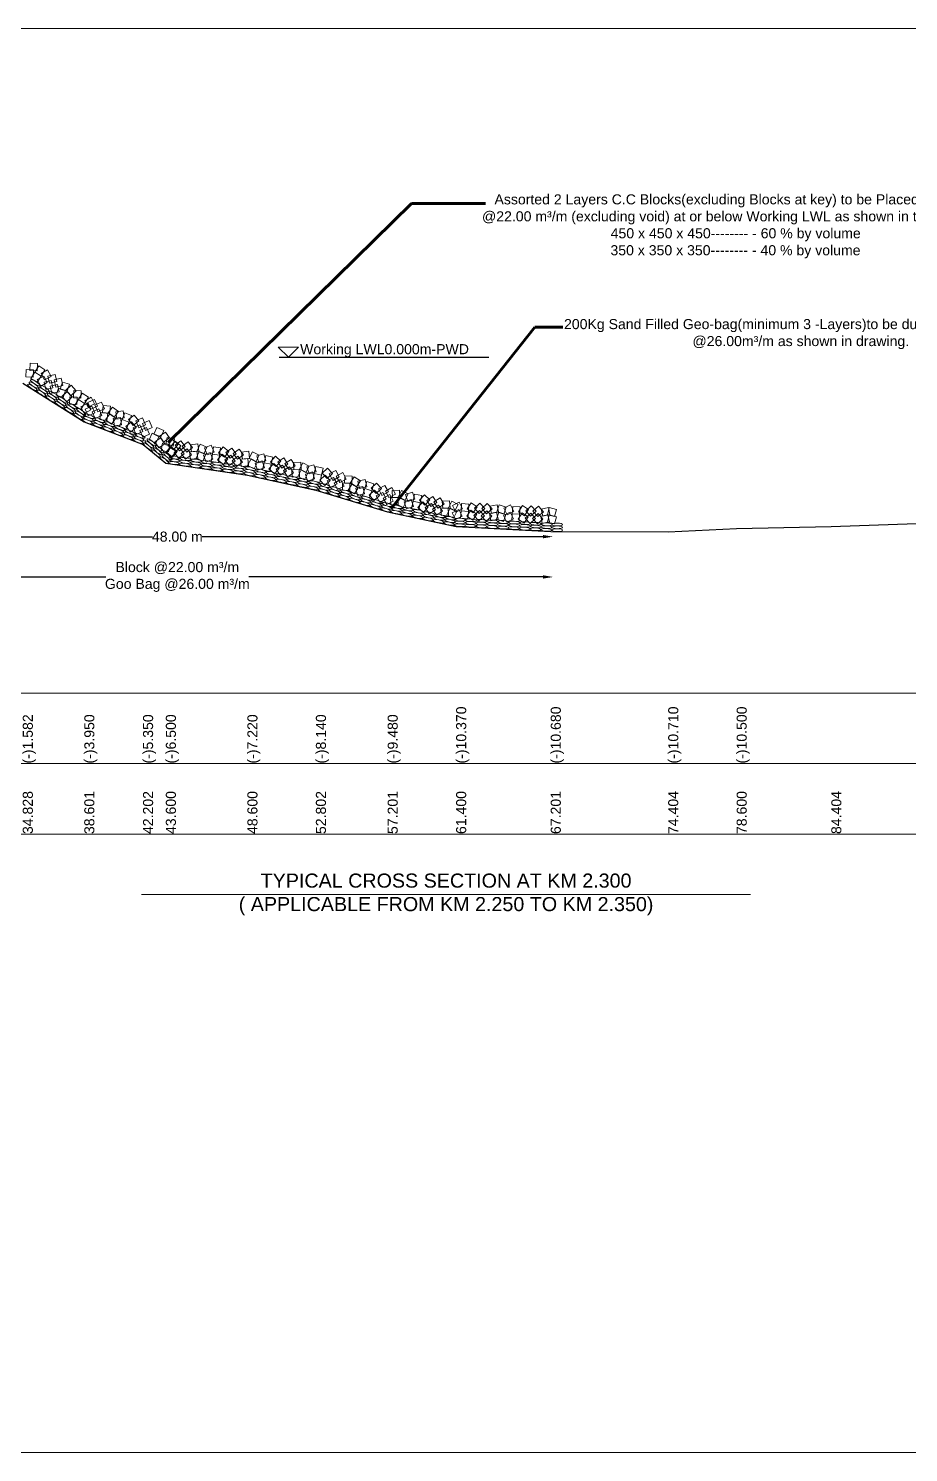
# Model space of a CAD drawing. Header units: inches. Extents: x 66615 to 414904, y -29123 to 90068.
# Drawn here: x 196314 to 200685, y -23222 to -16151 of the extents above; entities that cross this region are included whole.
import ezdxf

# ---------------------------------------------------------------- set-up
doc = ezdxf.new("R2010")
doc.units = ezdxf.units.IN
doc.header["$LTSCALE"] = 7
doc.header["$MEASUREMENT"] = 0
doc.header["$PDMODE"] = 3
for name, color, linetype, lineweight in [('Cross section Data Border', 7, 'Continuous', 9), ('Cross Section Labels', 7, 'Continuous', 9), ('Existing_Bed_Level for Xsection', 7, 'Continuous', 25), ('Long Section Labels', 7, 'Continuous', 9)]:
    doc.layers.add(name, color=color, linetype=linetype, lineweight=lineweight)
doc.styles.get("Standard").update_dxf_attribs({"font": 'arial.ttf'})
doc.dimstyles.new('Appron Lebeling Style', dxfattribs={"dimtxt": 50, "dimasz": 50, "dimexe": 0.18, "dimexo": 0.0625, "dimgap": 0.09, "dimtad": 0, "dimtih": 1, "dimtoh": 1, "dimdec": 4, "dimzin": 0, "dimdsep": 46, "dimtxsty": 'Standard', "dimcen": 0.09, "dimse1": 1, "dimse2": 1, "dimadec": 0, "dimazin": 0, "dimtfac": 1, "dimtdec": 4, "dimtofl": 0, "dimtmove": 0, "dimatfit": 3, "dimfxl": 1, "dimtolj": 1, "dimtzin": 0, "dimarcsym": 0})
doc.dimstyles.get("Standard").update_dxf_attribs({"dimtxt": 0.18, "dimasz": 0.18, "dimexe": 0.18, "dimexo": 0.0625, "dimgap": 0.09, "dimtad": 0, "dimtih": 1, "dimtoh": 1, "dimdec": 4, "dimzin": 0, "dimdsep": 46, "dimtxsty": 'Standard', "dimcen": 0.09, "dimadec": 0, "dimazin": 0, "dimtfac": 1, "dimtdec": 4, "dimtofl": 0, "dimtmove": 0, "dimatfit": 3, "dimfxl": 1, "dimtolj": 1, "dimtzin": 0, "dimarcsym": 0})

# ---------------------------------------------------------------- blocks, each defined once
blk = doc.blocks.new('*D5')
at = {"layer": 'Cross Section Labels', "color": 0, "lineweight": -2}
for p, q in [((195237.6, -18674.5), (196930, -18674.5)), ((198869.6, -18674.5), (197177.2, -18674.5))]:
    blk.add_line(p, q, dxfattribs=at)
at = {"layer": 'Cross Section Labels', "color": 0}
for points in [[(195237.6, -18666.2), (195237.6, -18682.8), (195187.6, -18674.5)], [(198869.6, -18666.2), (198869.6, -18682.8), (198919.6, -18674.5)]]:
    blk.add_solid(points, dxfattribs=at)
at = {"layer": 'Defpoints', "color": 0}
for p in [(195187.6, -17783.5), (198919.6, -18648.6), (198919.6, -18674.5)]:
    blk.add_point(p, dxfattribs=at)
at = {"layer": 'Cross Section Labels', "color": 0, "insert": (197053.6, -18674.5), "char_height": 50, "attachment_point": 5}
blk.add_mtext('\\A1;48.00 m', dxfattribs=at)
blk = doc.blocks.new('*D6')
at = {"layer": 'Cross Section Labels', "color": 0, "lineweight": -2}
for p, q in [((195237.6, -18874.5), (196698, -18874.5)), ((198869.6, -18874.5), (197409.2, -18874.5))]:
    blk.add_line(p, q, dxfattribs=at)
at = {"layer": 'Cross Section Labels', "color": 0}
for points in [[(195237.6, -18866.2), (195237.6, -18882.8), (195187.6, -18874.5)], [(198869.6, -18866.2), (198869.6, -18882.8), (198919.6, -18874.5)]]:
    blk.add_solid(points, dxfattribs=at)
at = {"layer": 'Defpoints', "color": 0}
for p in [(195187.6, -17783.5), (198919.6, -18648.6), (198919.6, -18874.5)]:
    blk.add_point(p, dxfattribs=at)
at = {"layer": 'Cross Section Labels', "color": 0, "insert": (197053.6, -18874.5), "char_height": 50, "attachment_point": 5}
blk.add_mtext('\\A1;Block @22.00 m³/m ^JGoo Bag @26.00 m³/m ', dxfattribs=at)

msp = doc.modelspace()

# ---------------------------------------------------------------- linework, layer by layer
at = {"layer": 'Cross section Data Border'}
msp.add_lwpolyline([(193488.48281, -19451.00002), (202357.83983, -19451.00002), (202357.83983, -20151.00002), (193488.48281, -20151.00002)], close=True, dxfattribs=at)
msp.add_lwpolyline([(193488.48281, -19801.00002), (202357.83983, -19801.00002)], dxfattribs=at)
at = {"layer": 'Cross Section Labels'}
for points in [[(193388.48281, -16151.00002), (203388.48281, -16151.00002), (203388.48281, -23222.00002), (193388.48281, -23222.00002)], [(197605.03824, -17783.49002), (197655.03824, -17733.49002), (197555.03824, -17733.49002)]]:
    msp.add_lwpolyline(points, close=True, dxfattribs=at)
msp.add_lwpolyline([(196876.48281, -20451.00002), (198388.48281, -20451.00002), (199900.48281, -20451.00002)], dxfattribs=at)
at = {"layer": 'Existing_Bed_Level for Xsection'}
for points in [[(197560.1961, -17783.49002), (198600.36351, -17783.49002)], [(196286.02083, -17911.63202), (196591.58268, -18103.44002), (196883.29426, -18216.84002), (196996.57787, -18309.99002), (197401.57405, -18368.31002), (197741.86344, -18442.83002), (198098.254, -18551.37002), (198438.3671, -18623.46002), (198908.23714, -18648.57002), (199491.68909, -18651.00002), (199831.56132, -18633.99002), (200301.64782, -18623.46002), (200819.90128, -18605.64002)]]:
    msp.add_lwpolyline(points, dxfattribs=at)
at = {"layer": 'Long Section Labels'}
for points in [[(196359.17322, -17814.83303), (196322.74892, -17813.46449), (196321.38037, -17849.88879), (196357.80467, -17851.25733)], [(196339.79436, -17845.70474), (196303.37006, -17844.33619), (196302.00151, -17880.76049), (196338.42581, -17882.12904)], [(196376.89493, -17876.86505), (196346.02322, -17857.48619), (196326.64436, -17888.3579), (196357.51607, -17907.73676)], [(196396.27379, -17845.99334), (196365.40208, -17826.61448), (196346.02322, -17857.48619), (196376.89493, -17876.86505)], [(196407.27823, -17909.56168), (196390.21269, -17877.35345), (196358.00447, -17894.41899), (196375.07001, -17926.62722)], [(196426.65709, -17878.68997), (196409.59155, -17846.48174), (196377.38333, -17863.54729), (196394.44887, -17895.75551)], [(196446.60353, -17868.67335), (196411.06778, -17876.78587), (196419.1803, -17912.32162), (196454.71605, -17904.2091)], [(196485.59867, -17923.57058), (196477.45785, -17888.0413), (196441.92858, -17896.18212), (196450.06939, -17931.7114)], [(196427.22467, -17899.54506), (196391.68892, -17907.65758), (196399.80144, -17943.19333), (196435.33719, -17935.08081)], [(196466.21981, -17954.44228), (196458.07899, -17918.91301), (196422.54972, -17927.05382), (196430.69053, -17962.5831)], [(196498.03593, -17948.06882), (196463.19838, -17937.34746), (196452.47701, -17972.18501), (196487.31456, -17982.90637)], [(196517.41479, -17917.19712), (196482.57724, -17906.47575), (196471.85587, -17941.3133), (196506.69342, -17952.03467)], [(196531.88443, -17980.46322), (196507.08563, -17953.74952), (196480.37193, -17978.54832), (196505.17073, -18005.26203)], [(196551.26329, -17949.59152), (196526.46449, -17922.87781), (196499.75078, -17947.67662), (196524.54959, -17974.39032)], [(196575.27516, -17950.48505), (196538.85087, -17949.11651), (196537.48232, -17985.54081), (196573.90662, -17986.90935)], [(196555.89631, -17981.35676), (196519.47201, -17979.98821), (196518.10346, -18016.41251), (196554.52776, -18017.78105)], [(196592.99687, -18012.51707), (196562.12517, -17993.13821), (196542.74631, -18024.00992), (196573.61802, -18043.38878)], [(196612.37573, -17981.64536), (196581.50403, -17962.2665), (196562.12517, -17993.13821), (196592.99687, -18012.51707)], [(196623.38018, -18045.2137), (196606.31464, -18013.00547), (196574.10642, -18030.07101), (196591.17196, -18062.27924)], [(196642.75904, -18014.34199), (196625.6935, -17982.13376), (196593.48527, -17999.1993), (196610.55082, -18031.40753)], [(196629.5231, -18026.66073), (196596.15592, -18041.33158), (196610.82677, -18074.69876), (196644.19394, -18060.02791)], [(196642.72987, -17992.68745), (196609.36269, -18007.3583), (196624.03354, -18040.72548), (196657.40072, -18026.05463)], [(196691.38143, -18039.24228), (196676.68402, -18005.88679), (196643.32853, -18020.58421), (196658.02595, -18053.9397)], [(196721.42386, -18026.98099), (196685.18923, -18023.02442), (196681.23267, -18059.25905), (196717.46729, -18063.21562)], [(196760.77592, -18052.40801), (196731.38275, -18030.85241), (196709.82715, -18060.24559), (196739.22033, -18081.80118)], [(196678.17466, -18073.21556), (196663.47724, -18039.86007), (196630.12176, -18054.55749), (196644.81917, -18087.91297)], [(196708.21708, -18060.95427), (196671.98245, -18056.9977), (196668.02589, -18093.23233), (196704.26051, -18097.18889)], [(196747.56915, -18086.38128), (196718.17597, -18064.82569), (196696.62038, -18094.21887), (196726.01355, -18115.77446)], [(196771.31842, -18082.72881), (196735.28999, -18088.25647), (196740.81766, -18124.28489), (196776.84608, -18118.75723)], [(196784.5252, -18048.75553), (196748.49677, -18054.28319), (196754.02443, -18090.31162), (196790.05286, -18084.78395)], [(196813.63134, -18106.33038), (196779.65807, -18093.1236), (196766.45129, -18127.09688), (196800.42457, -18140.30365)], [(196826.83812, -18072.3571), (196792.86484, -18059.15032), (196779.65807, -18093.1236), (196813.63134, -18106.33038)], [(196862.84423, -18098.73464), (196840.00888, -18070.32426), (196811.59851, -18093.15961), (196834.43386, -18121.56999)], [(196880.54281, -18085.13489), (196847.17563, -18099.80574), (196861.84648, -18133.17292), (196895.21366, -18118.50207)], [(196929.19437, -18131.68971), (196914.49696, -18098.33423), (196881.14147, -18113.03164), (196895.83889, -18146.38713)], [(196849.63745, -18132.70792), (196826.80211, -18104.29754), (196798.39173, -18127.13289), (196821.22708, -18155.54326)], [(196867.33604, -18119.10816), (196833.96886, -18133.77901), (196848.6397, -18167.14619), (196882.00688, -18152.47534)], [(196915.9876, -18165.66299), (196901.29018, -18132.3075), (196867.9347, -18147.00492), (196882.63211, -18180.36041)], [(196962.69584, -18176.15114), (196929.50616, -18161.08304), (196914.43806, -18194.27272), (196947.62774, -18209.34082)], [(196985.84628, -18147.99693), (196952.6566, -18132.92883), (196937.5885, -18166.1185), (196970.77818, -18181.18661)], [(197015.29653, -18184.43593), (196994.09937, -18154.78322), (196964.44667, -18175.98038), (196985.64383, -18205.63309)], [(196992.14609, -18212.59014), (196970.94894, -18182.93743), (196941.29623, -18204.13459), (196962.49339, -18233.7873)], [(197015.84897, -18216.5325), (196979.89507, -18210.53921), (196973.90178, -18246.49311), (197009.85568, -18252.4864)], [(197038.99941, -18188.37828), (197003.04551, -18182.385), (196997.05222, -18218.3389), (197033.00612, -18224.33219)], [(197048.68192, -18252.16135), (197020.5277, -18229.01092), (196997.37726, -18257.16513), (197025.53148, -18280.31557)], [(197052.17394, -18251.09214), (197023.51374, -18228.57114), (197000.99275, -18257.23134), (197029.65295, -18279.75234)], [(197057.36921, -18215.01428), (197028.709, -18192.49329), (197006.18801, -18221.15349), (197034.84821, -18243.67449)], [(197071.83235, -18224.00714), (197043.67814, -18200.8567), (197020.5277, -18229.01092), (197048.68192, -18252.16135)], [(197066.34496, -18233.84757), (197037.15177, -18255.67324), (197058.97744, -18284.86644), (197088.17063, -18263.04076)], [(197071.54022, -18197.76971), (197042.34703, -18219.59538), (197064.1727, -18248.78858), (197093.3659, -18226.96291)], [(197124.25142, -18268.21571), (197102.40251, -18239.03991), (197073.2267, -18260.88882), (197095.07561, -18290.06462)], [(197129.44668, -18232.13785), (197107.59777, -18202.96205), (197078.42196, -18224.81096), (197100.27087, -18253.98676)], [(197155.945, -18213.41019), (197119.7527, -18217.73685), (197124.07936, -18253.92915), (197160.27166, -18249.60249)], [(197200.02184, -18229.29571), (197166.52082, -18214.93312), (197152.15823, -18248.43414), (197185.65925, -18262.79673)], [(197222.33321, -18220.37543), (197188.48314, -18233.89487), (197202.00257, -18267.74494), (197235.85264, -18254.22551)], [(197268.88231, -18233.81415), (197232.80445, -18228.61889), (197227.60919, -18264.69675), (197263.68705, -18269.89201)], [(197309.9142, -18251.38111), (197281.254, -18228.86011), (197258.73301, -18257.52031), (197287.39321, -18280.04131)], [(197324.08522, -18234.13654), (197294.89203, -18255.96221), (197316.7177, -18285.1554), (197345.91089, -18263.32973)], [(197381.99168, -18268.50468), (197360.14277, -18239.32887), (197330.96696, -18261.17778), (197352.81587, -18290.35359)], [(197150.74974, -18249.48804), (197114.55744, -18253.8147), (197118.8841, -18290.007), (197155.0764, -18285.68034)], [(197194.82658, -18265.37357), (197161.32556, -18251.01098), (197146.96297, -18284.512), (197180.46399, -18298.87459)], [(197217.13795, -18256.45329), (197183.28788, -18269.97273), (197196.80731, -18303.8228), (197230.65738, -18290.30336)], [(197263.68705, -18269.89201), (197227.60919, -18264.69675), (197222.41393, -18300.7746), (197258.49179, -18305.96986)], [(197304.71894, -18287.45896), (197276.05874, -18264.93797), (197253.53774, -18293.59817), (197282.19795, -18316.11917)], [(197318.88996, -18270.21439), (197289.69677, -18292.04006), (197311.52244, -18321.23326), (197340.71563, -18299.40759)], [(197376.79642, -18304.58253), (197354.9475, -18275.40673), (197325.7717, -18297.25564), (197347.62061, -18326.43144)], [(197403.29473, -18285.85487), (197367.10244, -18290.18153), (197371.4291, -18326.37383), (197407.6214, -18322.04717)], [(197408.48999, -18249.77701), (197372.2977, -18254.10367), (197376.62436, -18290.29597), (197412.81666, -18285.96931)], [(197452.07767, -18305.23615), (197419.70618, -18288.48237), (197402.9524, -18320.85386), (197435.32389, -18337.60764)], [(197459.87508, -18269.62993), (197427.50359, -18252.87615), (197410.74981, -18285.24764), (197443.1213, -18302.00142)], [(197474.97708, -18297.95703), (197440.23587, -18308.98659), (197451.26543, -18343.72779), (197486.00663, -18332.69824)], [(197482.77449, -18262.35081), (197448.03328, -18273.38037), (197459.06284, -18308.12157), (197493.80404, -18297.09202)], [(197520.42929, -18314.73541), (197484.82307, -18306.93801), (197477.02566, -18342.54423), (197512.63188, -18350.34163)], [(197528.2267, -18279.12919), (197492.62048, -18271.33178), (197484.82307, -18306.93801), (197520.42929, -18314.73541)], [(197560.0795, -18335.23115), (197533.12762, -18310.69142), (197508.58789, -18337.64331), (197535.53977, -18362.18304)], [(197567.87691, -18299.62493), (197540.92503, -18275.0852), (197516.38529, -18302.03709), (197543.33718, -18326.57682)], [(197583.26095, -18283.45321), (197552.56212, -18303.10479), (197572.2137, -18333.80362), (197602.91253, -18314.15204)], [(197638.52314, -18321.9294), (197618.84712, -18291.24623), (197588.16395, -18310.92225), (197607.83997, -18341.60542)], [(197666.30956, -18305.17228), (197629.89881, -18306.86344), (197631.58997, -18343.27419), (197668.00071, -18341.58303)], [(197709.11862, -18324.21179), (197676.74713, -18307.45801), (197659.99335, -18339.8295), (197692.36484, -18356.58328)], [(197575.46354, -18319.05943), (197544.76471, -18338.71101), (197564.41629, -18369.40984), (197595.11512, -18349.75826)], [(197630.72573, -18357.53562), (197611.04971, -18326.85245), (197580.36654, -18346.52847), (197600.04256, -18377.21164)], [(197658.51215, -18340.7785), (197622.1014, -18342.46966), (197623.79256, -18378.88041), (197660.2033, -18377.18925)], [(197701.32121, -18359.81801), (197668.94972, -18343.06423), (197652.19594, -18375.43572), (197684.56743, -18392.1895)], [(197724.22062, -18352.53889), (197689.47941, -18363.56845), (197700.50897, -18398.30965), (197735.25018, -18387.2801)], [(197732.01803, -18316.93267), (197697.27682, -18327.96223), (197708.30638, -18362.70343), (197743.04758, -18351.67388)], [(197769.67283, -18369.31728), (197734.06661, -18361.51987), (197726.2692, -18397.12609), (197761.87542, -18404.9235)], [(197777.47024, -18333.71106), (197741.86402, -18325.91365), (197734.06661, -18361.51987), (197769.67283, -18369.31728)], [(197813.34613, -18395.37661), (197788.44266, -18368.76046), (197761.82651, -18393.66394), (197786.72998, -18420.28009)], [(197823.96554, -18360.50785), (197799.06206, -18333.8917), (197772.44591, -18358.79517), (197797.34939, -18385.41132)], [(197829.97395, -18380.48673), (197797.80214, -18397.62081), (197814.93621, -18429.79263), (197847.10803, -18412.65855)], [(197840.59336, -18345.61797), (197808.42154, -18362.75205), (197825.55562, -18394.92386), (197857.72744, -18377.78979)], [(197892.60218, -18388.38956), (197875.44249, -18356.23139), (197843.28433, -18373.39109), (197860.44402, -18405.54925)], [(197921.63949, -18373.90781), (197885.2101, -18372.68226), (197883.98455, -18409.11165), (197920.41394, -18410.3372)], [(197962.78915, -18396.30923), (197931.86088, -18377.02077), (197912.57242, -18407.94903), (197943.50068, -18427.2375)], [(197881.98278, -18423.25832), (197864.82308, -18391.10016), (197832.66492, -18408.25985), (197849.82461, -18440.41801)], [(197911.02008, -18408.77657), (197874.59069, -18407.55102), (197873.36514, -18443.98041), (197909.79453, -18445.20596)], [(197952.16974, -18431.17799), (197921.24147, -18411.88953), (197901.95301, -18442.8178), (197932.88128, -18462.10626)], [(197975.57785, -18425.75315), (197940.06599, -18433.96959), (197948.28243, -18469.48146), (197983.7943, -18461.26501)], [(197986.19726, -18390.88438), (197950.68539, -18399.10083), (197958.90184, -18434.61269), (197994.4137, -18426.39625)], [(198019.54299, -18446.11203), (197984.67423, -18435.49262), (197974.05482, -18470.36139), (198008.92359, -18480.98079)], [(198030.1624, -18411.24326), (197995.29363, -18400.62386), (197984.67423, -18435.49262), (198019.54299, -18446.11203)], [(198057.42748, -18469.71245), (198032.52401, -18443.0963), (198005.90786, -18467.99977), (198030.81133, -18494.61592)], [(198068.04689, -18434.84368), (198043.14341, -18408.22753), (198016.52726, -18433.13101), (198041.43074, -18459.74716)], [(198074.0553, -18454.82257), (198041.88349, -18471.95665), (198059.01757, -18504.12846), (198091.18938, -18486.99439)], [(198084.67471, -18419.9538), (198052.50289, -18437.08788), (198069.63697, -18469.2597), (198101.80879, -18452.12562)], [(198136.68353, -18462.72539), (198119.52384, -18430.56723), (198087.36568, -18447.72692), (198104.52537, -18479.88508)], [(198156.53089, -18442.78536), (198120.13233, -18444.72112), (198122.0681, -18481.11969), (198158.46666, -18479.18392)], [(198199.46691, -18461.5368), (198166.98359, -18445.0009), (198150.44769, -18477.48423), (198182.93102, -18494.02013)], [(198222.3169, -18454.10398), (198187.65059, -18465.36672), (198198.91332, -18500.03303), (198233.57964, -18488.77029)], [(198126.06413, -18497.59416), (198108.90443, -18465.43599), (198076.74627, -18482.59569), (198093.90596, -18514.75385)], [(198148.9729, -18478.44317), (198112.57434, -18480.37893), (198114.51011, -18516.7775), (198150.90867, -18514.84173)], [(198191.90893, -18497.1946), (198159.4256, -18480.65871), (198142.8897, -18513.14204), (198175.37303, -18529.67793)], [(198214.75891, -18489.76179), (198180.0926, -18501.02452), (198191.35533, -18535.69084), (198226.02165, -18524.4281)], [(198260.32283, -18506.23439), (198224.66502, -18498.6764), (198217.10703, -18534.33421), (198252.76484, -18541.8922)], [(198267.88082, -18470.57658), (198232.22301, -18463.01859), (198224.66502, -18498.6764), (198260.32283, -18506.23439)], [(198300.10986, -18526.46325), (198272.9937, -18502.10517), (198248.63561, -18529.22133), (198275.75178, -18553.57941)], [(198307.66785, -18490.80544), (198280.55169, -18466.44736), (198256.1936, -18493.56352), (198283.30977, -18517.92161)], [(198315.38489, -18510.18853), (198284.8188, -18530.04594), (198304.6762, -18560.61203), (198335.24229, -18540.75463)], [(198322.94288, -18474.53073), (198292.37679, -18494.38813), (198312.23419, -18524.95422), (198342.80028, -18505.09682)], [(198370.90436, -18548.29254), (198351.02262, -18517.74227), (198320.47235, -18537.62401), (198340.35409, -18568.17428)], [(198378.46235, -18512.63473), (198358.58061, -18482.08446), (198328.03034, -18501.9662), (198347.91208, -18532.51647)], [(198406.13555, -18495.69129), (198369.73699, -18497.62705), (198371.67275, -18534.02562), (198408.07132, -18532.08985)], [(198449.07157, -18514.44273), (198416.58824, -18497.90683), (198400.05235, -18530.39016), (198432.53568, -18546.92606)], [(198453.48423, -18503.21859), (198420.98013, -18519.71363), (198437.47518, -18552.21772), (198469.97927, -18535.72268)], [(198501.04936, -18512.43681), (198464.6513, -18510.49168), (198462.70617, -18546.88975), (198499.10423, -18548.83487)], [(198543.48895, -18526.26054), (198512.92797, -18506.39528), (198493.0627, -18536.95626), (198523.62369, -18556.82153)], [(198556.05955, -18507.81676), (198528.93712, -18532.16787), (198553.28823, -18559.29029), (198580.41066, -18534.93918)], [(198616.80982, -18536.86381), (198592.43712, -18509.76079), (198565.33409, -18534.13349), (198589.70679, -18561.23651)], [(198641.52548, -18515.83949), (198605.86573, -18523.38831), (198613.41455, -18559.04806), (198649.0743, -18551.49924)], [(198686.8473, -18527.71599), (198652.19517, -18516.40968), (198640.88886, -18551.0618), (198675.54099, -18562.36811)], [(198708.27067, -18516.83445), (198675.76657, -18533.3295), (198692.26162, -18565.83359), (198724.76571, -18549.33854)], [(198755.8358, -18526.05267), (198719.43774, -18524.10755), (198717.49261, -18560.50561), (198753.89068, -18562.45074)], [(198798.27539, -18539.87641), (198767.71441, -18520.01114), (198747.84915, -18550.57213), (198778.41013, -18570.43739)], [(198810.84599, -18521.43262), (198783.72357, -18545.78373), (198808.07467, -18572.90616), (198835.1971, -18548.55505)], [(198871.59626, -18550.47968), (198847.22356, -18523.37665), (198820.12053, -18547.74935), (198844.49323, -18574.85238)], [(198398.57756, -18531.3491), (198362.179, -18533.28486), (198364.11476, -18569.68342), (198400.51333, -18567.74766)], [(198441.51358, -18550.10053), (198409.03025, -18533.56464), (198392.49436, -18566.04797), (198424.97769, -18582.58386)], [(198451.5391, -18539.61665), (198419.03501, -18556.11169), (198435.53006, -18588.61579), (198468.03415, -18572.12074)], [(198499.10423, -18548.83487), (198462.70617, -18546.88975), (198460.76105, -18583.28781), (198497.15911, -18585.23293)], [(198541.54383, -18562.6586), (198510.98284, -18542.79334), (198491.11758, -18573.35433), (198521.67857, -18593.21959)], [(198554.11443, -18544.21482), (198526.992, -18568.56593), (198551.34311, -18595.68836), (198578.46554, -18571.33725)], [(198614.86469, -18573.26187), (198590.49199, -18546.15885), (198563.38897, -18570.53155), (198587.76167, -18597.63457)], [(198639.58036, -18552.23755), (198603.92061, -18559.78637), (198611.46943, -18595.44612), (198647.12918, -18587.8973)], [(198684.90217, -18564.11405), (198650.25005, -18552.80774), (198638.94374, -18587.45987), (198673.59587, -18598.76618)], [(198706.32554, -18553.23251), (198673.82145, -18569.72756), (198690.3165, -18602.23165), (198722.82059, -18585.73661)], [(198753.89068, -18562.45074), (198717.49261, -18560.50561), (198715.54749, -18596.90368), (198751.94555, -18598.8488)], [(198796.33027, -18576.27447), (198765.76928, -18556.40921), (198745.90402, -18586.97019), (198776.46501, -18606.83545)], [(198808.90087, -18557.83069), (198781.77844, -18582.1818), (198806.12955, -18609.30422), (198833.25198, -18584.95311)], [(198869.65113, -18586.87774), (198845.27843, -18559.77471), (198818.17541, -18584.14742), (198842.54811, -18611.25044)], [(198894.3668, -18565.85342), (198858.70705, -18573.40224), (198866.25587, -18609.06199), (198901.91562, -18601.51317)], [(198896.31192, -18529.45535), (198860.65217, -18537.00417), (198868.20099, -18572.66392), (198903.86074, -18565.1151)], [(198936.16485, -18576.26816), (198900.99837, -18566.6806), (198891.41081, -18601.84708), (198926.57728, -18611.43464)], [(198936.31665, -18539.81848), (198901.15018, -18530.23091), (198891.56261, -18565.39739), (198926.72909, -18574.98495)]]:
    msp.add_lwpolyline(points, close=True, dxfattribs=at)
for centre, major_axis in [((196333.06691, -17933.03482), (22.83134, -14.33174)), ((196340.38781, -17921.37218), (22.83134, -14.33174)), ((196347.70871, -17909.70953), (22.83134, -14.33174)), ((196378.72959, -17961.69831), (22.83134, -14.33174)), ((196386.0505, -17950.03567), (22.83134, -14.33174)), ((196393.3714, -17938.37302), (22.83134, -14.33174)), ((196439.03408, -17967.03651), (22.83134, -14.33174)), ((196424.39228, -17990.3618), (22.83134, -14.33174)), ((196431.71318, -17978.69915), (22.83134, -14.33174)), ((196470.05496, -18019.02529), (22.83134, -14.33174)), ((196477.37587, -18007.36264), (22.83134, -14.33174)), ((196484.69677, -17995.7), (22.83134, -14.33174)), ((196515.71765, -18047.68877), (22.83134, -14.33174)), ((196523.03855, -18036.02613), (22.83134, -14.33174)), ((196530.35945, -18024.36348), (22.83134, -14.33174)), ((196561.38033, -18076.35226), (22.83134, -14.33174)), ((196568.70124, -18064.68961), (22.83134, -14.33174)), ((196576.02214, -18053.02697), (22.83134, -14.33174)), ((196607.06267, -18102.07078), (25.12513, -9.76714)), ((196612.0519, -18089.23643), (25.12513, -9.76714)), ((196617.04113, -18076.40208), (25.12513, -9.76714)), ((196662.30215, -18108.77072), (25.12513, -9.76714)), ((196667.29138, -18095.93637), (25.12513, -9.76714)), ((196657.31292, -18121.60507), (25.12513, -9.76714)), ((196707.56318, -18141.13936), (25.12513, -9.76714)), ((196712.5524, -18128.30501), (25.12513, -9.76714)), ((196717.54163, -18115.47066), (25.12513, -9.76714)), ((196757.81343, -18160.67365), (25.12513, -9.76714)), ((196762.80265, -18147.8393), (25.12513, -9.76714)), ((196767.79188, -18135.00495), (25.12513, -9.76714)), ((196808.06368, -18180.20794), (25.12513, -9.76714)), ((196813.05291, -18167.37359), (25.12513, -9.76714)), ((196818.04213, -18154.53924), (25.12513, -9.76714)), ((196868.29238, -18174.07353), (25.12513, -9.76714)), ((196858.31393, -18199.74223), (25.12513, -9.76714)), ((196863.30316, -18186.90788), (25.12513, -9.76714)), ((196906.5414, -18227.04179), (20.82161, -17.12103)), ((196915.28712, -18216.40576), (20.82161, -17.12103)), ((196924.03284, -18205.76972), (20.82161, -17.12103)), ((196948.18461, -18261.28386), (20.82161, -17.12103)), ((196956.93033, -18250.64783), (20.82161, -17.12103)), ((196965.67605, -18240.01179), (20.82161, -17.12103)), ((196989.82782, -18295.52593), (20.82161, -17.12103)), ((196998.57354, -18284.8899), (20.82161, -17.12103)), ((197007.31926, -18274.25386), (20.82161, -17.12103)), ((197036.66904, -18308.80718), (26.68158, -3.84218)), ((197038.63169, -18295.17777), (26.68158, -3.84218)), ((197040.59435, -18281.54836), (26.68158, -3.84218)), ((197090.0322, -18316.49155), (26.68158, -3.84218)), ((197091.99485, -18302.86214), (26.68158, -3.84218)), ((197093.95751, -18289.23272), (26.68158, -3.84218)), ((197145.35801, -18310.5465), (26.68158, -3.84218)), ((197147.32067, -18296.91709), (26.68158, -3.84218)), ((197198.72117, -18318.23087), (26.68158, -3.84218)), ((197200.68383, -18304.60146), (26.68158, -3.84218)), ((197254.04698, -18312.28583), (26.68158, -3.84218)), ((197307.41014, -18319.97019), (26.68158, -3.84218)), ((197143.39536, -18324.17592), (26.68158, -3.84218)), ((197196.75852, -18331.86028), (26.68158, -3.84218)), ((197250.12168, -18339.54465), (26.68158, -3.84218)), ((197252.08433, -18325.91524), (26.68158, -3.84218)), ((197303.48484, -18347.22902), (26.68158, -3.84218)), ((197305.44749, -18333.59961), (26.68158, -3.84218)), ((197356.84799, -18354.91339), (26.68158, -3.84218)), ((197358.81065, -18341.28397), (26.68158, -3.84218)), ((197360.7733, -18327.65456), (26.68158, -3.84218)), ((197410.60259, -18363.23902), (26.33278, -5.76662)), ((197413.54828, -18349.78778), (26.33278, -5.76662)), ((197416.49396, -18336.33654), (26.33278, -5.76662)), ((197463.26814, -18374.77225), (26.33278, -5.76662)), ((197466.21383, -18361.32102), (26.33278, -5.76662)), ((197469.15952, -18347.86978), (26.33278, -5.76662)), ((197515.9337, -18386.30549), (26.33278, -5.76662)), ((197518.87939, -18372.85425), (26.33278, -5.76662)), ((197521.82508, -18359.40301), (26.33278, -5.76662)), ((197571.54494, -18384.38748), (26.33278, -5.76662)), ((197574.49063, -18370.93624), (26.33278, -5.76662)), ((197627.15619, -18382.46948), (26.33278, -5.76662)), ((197679.82174, -18394.00271), (26.33278, -5.76662)), ((197568.59926, -18397.83872), (26.33278, -5.76662)), ((197621.26481, -18409.37196), (26.33278, -5.76662)), ((197624.2105, -18395.92072), (26.33278, -5.76662)), ((197673.93037, -18420.90519), (26.33278, -5.76662)), ((197676.87606, -18407.45395), (26.33278, -5.76662)), ((197726.59592, -18432.43842), (26.33278, -5.76662)), ((197729.54161, -18418.98719), (26.33278, -5.76662)), ((197732.4873, -18405.53595), (26.33278, -5.76662)), ((197779.05046, -18446.95823), (25.78739, -7.85364)), ((197783.06224, -18433.78559), (25.78739, -7.85364)), ((197787.07401, -18420.61294), (25.78739, -7.85364)), ((197830.62524, -18462.66551), (25.78739, -7.85364)), ((197834.63701, -18449.49287), (25.78739, -7.85364)), ((197838.64879, -18436.32022), (25.78739, -7.85364)), ((197886.21179, -18465.20015), (25.78739, -7.85364)), ((197890.22357, -18452.0275), (25.78739, -7.85364)), ((197882.20002, -18478.37279), (25.78739, -7.85364)), ((197933.77479, -18494.08007), (25.78739, -7.85364)), ((197937.78657, -18480.90743), (25.78739, -7.85364)), ((197941.79834, -18467.73478), (25.78739, -7.85364)), ((197985.34957, -18509.78735), (25.78739, -7.85364)), ((197989.36134, -18496.61471), (25.78739, -7.85364)), ((197993.37312, -18483.44206), (25.78739, -7.85364)), ((198036.92435, -18525.49463), (25.78739, -7.85364)), ((198040.93612, -18512.32199), (25.78739, -7.85364)), ((198044.9479, -18499.14934), (25.78739, -7.85364)), ((198092.5109, -18528.02927), (25.78739, -7.85364)), ((198096.52267, -18514.85662), (25.78739, -7.85364)), ((198146.10706, -18526.3231), (26.37093, -5.58955)), ((198088.49912, -18541.20191), (25.78739, -7.85364)), ((198140.39658, -18553.26455), (26.37093, -5.58955)), ((198143.25182, -18539.79382), (26.37093, -5.58955)), ((198193.13844, -18564.44366), (26.37093, -5.58955)), ((198195.99368, -18550.97293), (26.37093, -5.58955)), ((198198.84892, -18537.5022), (26.37093, -5.58955)), ((198245.8803, -18575.62277), (26.37093, -5.58955)), ((198248.73554, -18562.15204), (26.37093, -5.58955)), ((198251.59078, -18548.68131), (26.37093, -5.58955)), ((198298.62216, -18586.80187), (26.37093, -5.58955)), ((198301.4774, -18573.33114), (26.37093, -5.58955)), ((198304.33265, -18559.86042), (26.37093, -5.58955)), ((198351.36402, -18597.98098), (26.37093, -5.58955)), ((198354.21926, -18584.51025), (26.37093, -5.58955)), ((198357.07451, -18571.03952), (26.37093, -5.58955)), ((198406.96113, -18595.68936), (26.37093, -5.58955)), ((198409.81637, -18582.21863), (26.37093, -5.58955)), ((198456.87638, -18603.76469), (26.91839, -1.43853)), ((198457.61121, -18590.01431), (26.91839, -1.43853)), ((198511.44799, -18592.89136), (26.91839, -1.43853)), ((198565.28477, -18595.76841), (26.91839, -1.43853)), ((198619.12154, -18598.64547), (26.91839, -1.43853)), ((198672.95832, -18601.52252), (26.91839, -1.43853)), ((198404.10588, -18609.16009), (26.37093, -5.58955)), ((198456.14156, -18617.51506), (26.91839, -1.43853)), ((198509.97834, -18620.39212), (26.91839, -1.43853)), ((198510.71316, -18606.64174), (26.91839, -1.43853)), ((198563.81512, -18623.26917), (26.91839, -1.43853)), ((198564.54994, -18609.51879), (26.91839, -1.43853)), ((198617.6519, -18626.14623), (26.91839, -1.43853)), ((198618.38672, -18612.39585), (26.91839, -1.43853)), ((198671.48868, -18629.02328), (26.91839, -1.43853)), ((198672.2235, -18615.2729), (26.91839, -1.43853)), ((198725.32545, -18631.90033), (26.91839, -1.43853)), ((198726.06028, -18618.14996), (26.91839, -1.43853)), ((198726.7951, -18604.39958), (26.91839, -1.43853)), ((198779.16223, -18634.77739), (26.91839, -1.43853)), ((198779.89706, -18621.02701), (26.91839, -1.43853)), ((198780.63188, -18607.27663), (26.91839, -1.43853)), ((198832.99901, -18637.65444), (26.91839, -1.43853)), ((198833.73384, -18623.90406), (26.91839, -1.43853)), ((198834.46866, -18610.15368), (26.91839, -1.43853)), ((198886.83579, -18640.5315), (26.91839, -1.43853)), ((198887.57062, -18626.78112), (26.91839, -1.43853)), ((198888.30544, -18613.03074), (26.91839, -1.43853)), ((198940.37931, -18641.81882), (26.95657, -0.11227)), ((198940.43666, -18628.04894), (26.95657, -0.11227)), ((198940.49401, -18614.27906), (26.95657, -0.11227))]:
    msp.add_ellipse(centre, major_axis=major_axis, ratio=0.255, dxfattribs=at)

# ---------------------------------------------------------------- texts
at = {"layer": 'Cross Section Labels'}
for s, p in [(' Assorted 2 Layers C.C Blocks(excluding Blocks at key) to be Placed / dumped', (198609.372, -17024.44596)), ('@22.00 m³/m (excluding void) at or below Working LWL as shown in the drawing.', (198566.79014, -17108.70016)), ('450 x 450 x 450-------- - 60 %%% by volume', (199205.85904, -17192.88616)), ('350 x 350 x 350-------- - 40 %%% by volume', (199204.83584, -17277.07215)), ('200Kg Sand Filled Geo-bag(minimum 3 -Layers)to be dumped on River Bed', (198974.21868, -17643.80248)), ('@26.00m³/m as shown in drawing.', (199612.05974, -17728.05668))]:
    msp.add_text(s, height=50, dxfattribs=at).set_placement(p)
for s, insert, char_height, attachment_point in [('Working LWL0.000m-PWD', (197663.63288, -17783.49002), 50, 7), ('TYPICAL CROSS SECTION AT KM 2.300^J( APPLICABLE FROM KM 2.250 TO KM 2.350)', (198388.48281, -20451.00002), 70, 5)]:
    msp.add_mtext(s, dxfattribs=dict(at, insert=insert, char_height=char_height, attachment_point=attachment_point))
at = {"layer": 'Long Section Labels', "char_height": 50, "attachment_point": 1, "rotation": 90}
for s, insert in [('(-)1.582', (196286.02083, -19801.00002)), ('(-)3.950', (196591.58268, -19801.00002)), ('(-)5.350', (196883.29426, -19801.00002)), ('(-)6.500', (196996.57787, -19801.00002)), ('(-)7.220', (197401.57405, -19801.00002)), ('(-)8.140', (197741.86344, -19801.00002)), ('(-)9.480', (198098.254, -19801.00002)), ('(-)10.370', (198438.3671, -19801.00002)), ('(-)10.370', (198438.3671, -19801.00002)), ('(-)10.680', (198908.23714, -19801.00002)), ('(-)10.710', (199491.68909, -19801.00002)), ('(-)10.500', (199831.56132, -19801.00002)), ('43.600', (196996.57787, -20151.00002)), ('48.600', (197401.57405, -20151.00002)), ('61.400', (198438.3671, -20151.00002)), ('74.404', (199491.68909, -20151.00002)), ('78.600', (199831.56132, -20151.00002)), ('84.404', (200301.64782, -20151.00002)), ('34.828', (196286.02083, -20151.00002)), ('38.601', (196591.58268, -20151.00002)), ('42.202', (196883.29426, -20151.00002)), ('52.802', (197741.86344, -20151.00002)), ('57.201', (198098.254, -20151.00002)), ('67.201', (198908.23714, -20151.00002))]:
    msp.add_mtext(s, dxfattribs=dict(at, insert=insert))

# ---------------------------------------------------------------- dimensions: what is measured, and where the dimension line sits
at = {"layer": 'Cross Section Labels'}
for base, text, picture, middle in [((198919.61482, -18674.49002), '48.00 m', '*D5', (197053.60253, -18674.49002)), ((198919.61482, -18874.49002), 'Block @22.00 m³/m ^JGoo Bag @26.00 m³/m ', '*D6', (197053.60253, -18874.49002))]:
    dim = msp.add_linear_dim(base=base, p1=(195187.59024, -17783.49002), p2=(198919.61482, -18648.6174), text=text, dimstyle='Appron Lebeling Style', dxfattribs=at)
    dim.commit()
    dim.dimension.update_dxf_attribs({"geometry": picture, "text_midpoint": middle})

# ---------------------------------------------------------------- leaders
at = {"color": 0, "linetype": 'Continuous', "lineweight": -3, "ltscale": 0.5}
for points in [[(197008.93939, -18207.45164), (198217.00555, -17019.95629), (198583.96891, -17019.46563)], [(198117.97883, -18532.23826), (198829.42684, -17633.72602), (198967.94222, -17633.72602)]]:
    msp.add_leader(points, dimstyle='Standard', override={"dimtxt": 0.9, "dimasz": 0.7, "dimclrd": 7, "dimclre": 7, "dimclrt": 7, "dimlwd": 65535, "dimlwe": 65535}, dxfattribs=at)

doc.saveas('drawing.dxf')
